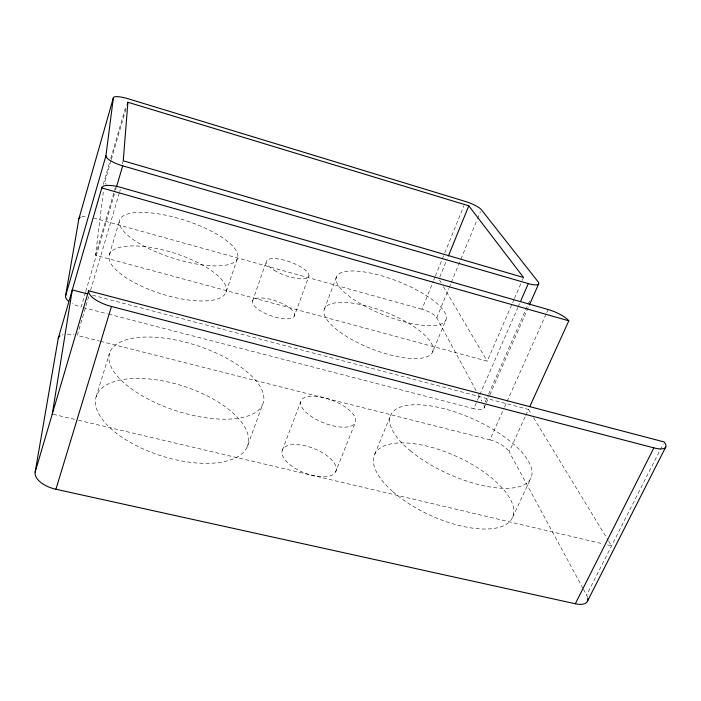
<?xml version="1.0" encoding="UTF-8"?>
<svg xmlns="http://www.w3.org/2000/svg" width="701" height="701" viewBox="0 0 701 701"><rect width="100%" height="100%" fill="white"/><g stroke="black" fill="none" stroke-linecap="round" stroke-linejoin="round"><path stroke-width="0.53" stroke-dasharray="3.5 2.63" d="M514.035 299.397L487.23 361.155L95.511 255.252L103.546 190.032M103.231 184.494L109.593 162.527M110.802 158.347L126.25 105.01M110.995 160.59L104.353 183.513L106.456 184.109M111.301 159.548L126.092 108.497M95.511 255.252L115.542 187.053M122.324 163.964L123.245 160.818M85.496 292.378L81.193 307.02A17.087 6.572 15.8 0 1 72.194 303.559M85.802 291.336L115.323 190.926M115.63 189.875L116.243 187.78M88.729 296.593L77.25 335.428L99.533 341.063M90.587 290.302L119.424 192.687M119.731 191.636L120.353 189.542M109.382 254.612L119.731 219.904M96.09 396.889L109.47 353.427M225.985 292.238A61.267 21.363 17.6 0 0 144.739 246.629A61.267 21.363 17.6 0 0 132.287 281.495A61.267 21.363 17.6 0 0 225.985 292.238L237.49 258.345A61.942 19.856 17.8 0 0 154.956 213.376A61.942 19.856 17.8 0 0 143.337 245.771A61.942 19.856 17.8 0 0 237.49 258.345M252.526 301.097L266.424 261.271M294.324 316.133A22.222 7.807 19.6 0 0 266.065 298.416A22.222 7.807 19.6 0 0 260.132 310.639A22.222 7.807 19.6 0 0 294.324 316.133L308.966 275.887M247.102 447.08A79.625 36.566 17.8 0 0 147.631 378.829A79.625 36.566 17.8 0 0 121.282 436.784A79.625 36.566 17.8 0 0 247.102 447.08L262.542 404.749A80.773 34.226 18.1 0 0 160.809 337.724A80.773 34.226 18.1 0 0 135.784 391.833A80.773 34.226 18.1 0 0 262.542 404.749M324.44 309.036L336.506 276.746M282.345 450.147L300.589 402.12M335.639 471.852A28.785 13.074 21.6 0 0 301.176 445.039A28.785 13.074 21.6 0 0 290.591 465.175A28.785 13.074 21.6 0 0 335.639 471.852L355.135 422.905A29.267 12.075 21.4 0 0 319.638 396.784A29.267 12.075 21.4 0 0 309.649 415.307A29.267 12.075 21.4 0 0 355.135 422.905M476.102 390.623L436.767 317.842A13.301 4.145 22 0 0 421.941 309.229L433.367 281.048M433.779 280.041L434.997 277.018M435.409 276.019L444.381 253.876M444.793 252.868L463.966 205.559M439.799 277.079L447.15 259.019M374.72 454.301L390.869 414.834M436.767 317.842L448.833 288.505M449.253 287.498L450.918 283.449M451.33 282.442L460.487 260.185M460.899 259.177L477.127 219.728M477.547 218.721L480.457 211.641M432.613 352.033A58.209 19.646 21.5 0 0 358.36 304.111A58.209 19.646 21.5 0 0 344.673 335.288A58.209 19.646 21.5 0 0 432.613 352.033L445.897 319.989A58.823 18.244 21.4 0 0 370.259 273.022A58.823 18.244 21.4 0 0 357.492 301.956A58.823 18.244 21.4 0 0 445.897 319.989M514.473 298.398L521.824 281.46M522.254 280.47L523.551 277.482M108.699 314.144L473.727 408.674L479.405 395.662M479.843 394.663L517.837 307.608M518.276 306.609L519.581 303.603M485.18 401.98L488.264 394.961M488.702 393.962L530.096 299.739M484.111 407.929L485.872 403.916M486.319 402.917L489.403 395.899M489.841 394.9L528.966 305.934M100.593 341.334L489.946 439.816L504.159 407.982M504.597 406.992L546.351 313.496M546.798 312.506L548.129 309.518M582.969 588.376L509.189 451.847L525.338 416.341M525.794 415.351L528.484 409.437L91.708 295.007M512.685 517.163L531.078 477.749M587.534 597.313A21.161 9.332 28.8 0 0 586.606 595.105L659.729 450.699M660.219 449.727L663.172 443.899M53.302 414.335L75.27 419.513M78.468 420.267L603.438 543.958M607.487 544.914L611.535 545.869L608.696 541.198M83.305 307.573L107.639 313.873M93.54 217.958L421.941 309.229M528.484 409.437L531.332 414.107M533.601 417.849L608.126 540.261M439.536 280.032L441.201 282.862M443.418 286.639L487.23 361.155M478.17 394.453L481.789 401.156M583.486 589.339L586.606 595.105M489.946 439.816A16.929 6.458 24.7 0 1 509.189 451.847M61.854 335.078A18.498 7.72 15.4 0 1 63.046 334.727M67.375 334.202A18.498 7.72 15.4 0 1 74.017 334.745M483.865 404.985A15.624 5.599 23.7 0 1 473.727 408.674M81.614 216.828A14.493 4.705 16.4 0 1 85.855 216.609M392.989 491.787A75.813 32.228 24.6 0 0 511.038 520.063A75.813 32.228 24.6 0 0 426.751 446.09A75.813 32.228 24.6 0 0 392.989 491.787M410.339 450.787A76.838 30.117 24.2 0 0 529.518 480.448A76.838 30.117 24.2 0 0 442.734 408.394A76.838 30.117 24.2 0 0 410.339 450.787M274.345 270.367A22.511 7.15 19.7 0 0 308.755 276.545A22.511 7.15 19.7 0 0 279.909 259.212A22.511 7.15 19.7 0 0 274.345 270.367"/><path stroke-width="1.05" d="M127.906 102.25L123.245 160.818L523.551 277.482L468.794 205.822L127.906 102.25L127.302 104.335M105.93 155.771L113.36 97.825A15.054 3.444 17.6 0 1 128.064 98.736L465.604 201.537A13.775 3.023 21.5 0 1 481.289 209.617L538.017 281.697A16.281 4.127 22.6 0 1 528.317 283.598L122.701 165.822A17.858 4.881 17.2 0 1 105.93 155.771L65.543 296.067A17.087 6.572 15.8 0 0 68.575 301.185M52.251 414.089L72.282 289.916L87.59 293.929M587.78 598.4A21.161 9.332 28.8 0 1 575.319 603.763L55.931 489.254A22.94 11.97 14.3 0 1 35.146 472.123L58.218 338.504L101.803 187.921A19.409 5.783 17 0 1 120.975 187.439L548.129 309.518A17.691 4.793 23.3 0 1 568.809 320.813L529.842 406.449M65.543 296.067L78.898 218.738L113.36 97.825M116.55 186.738L122.701 165.822M35.146 472.123L88.615 290.766L664.154 441.954A22.327 7.063 26 0 1 653.867 447.869L575.319 603.763M55.931 489.254L111.459 306.468A24.351 9.183 16.4 0 1 88.615 290.766M448.377 256.005L468.794 205.822M520.457 301.605L528.317 283.598M529.404 304.944L538.613 284.019M587.394 601.335L665.74 447.036M111.459 306.468L653.867 447.869M101.803 187.921L568.809 320.813M58.218 338.504A18.498 7.72 15.4 0 1 59.962 336.016M78.898 218.738A14.493 4.705 16.4 0 1 80.177 217.301"/></g></svg>
